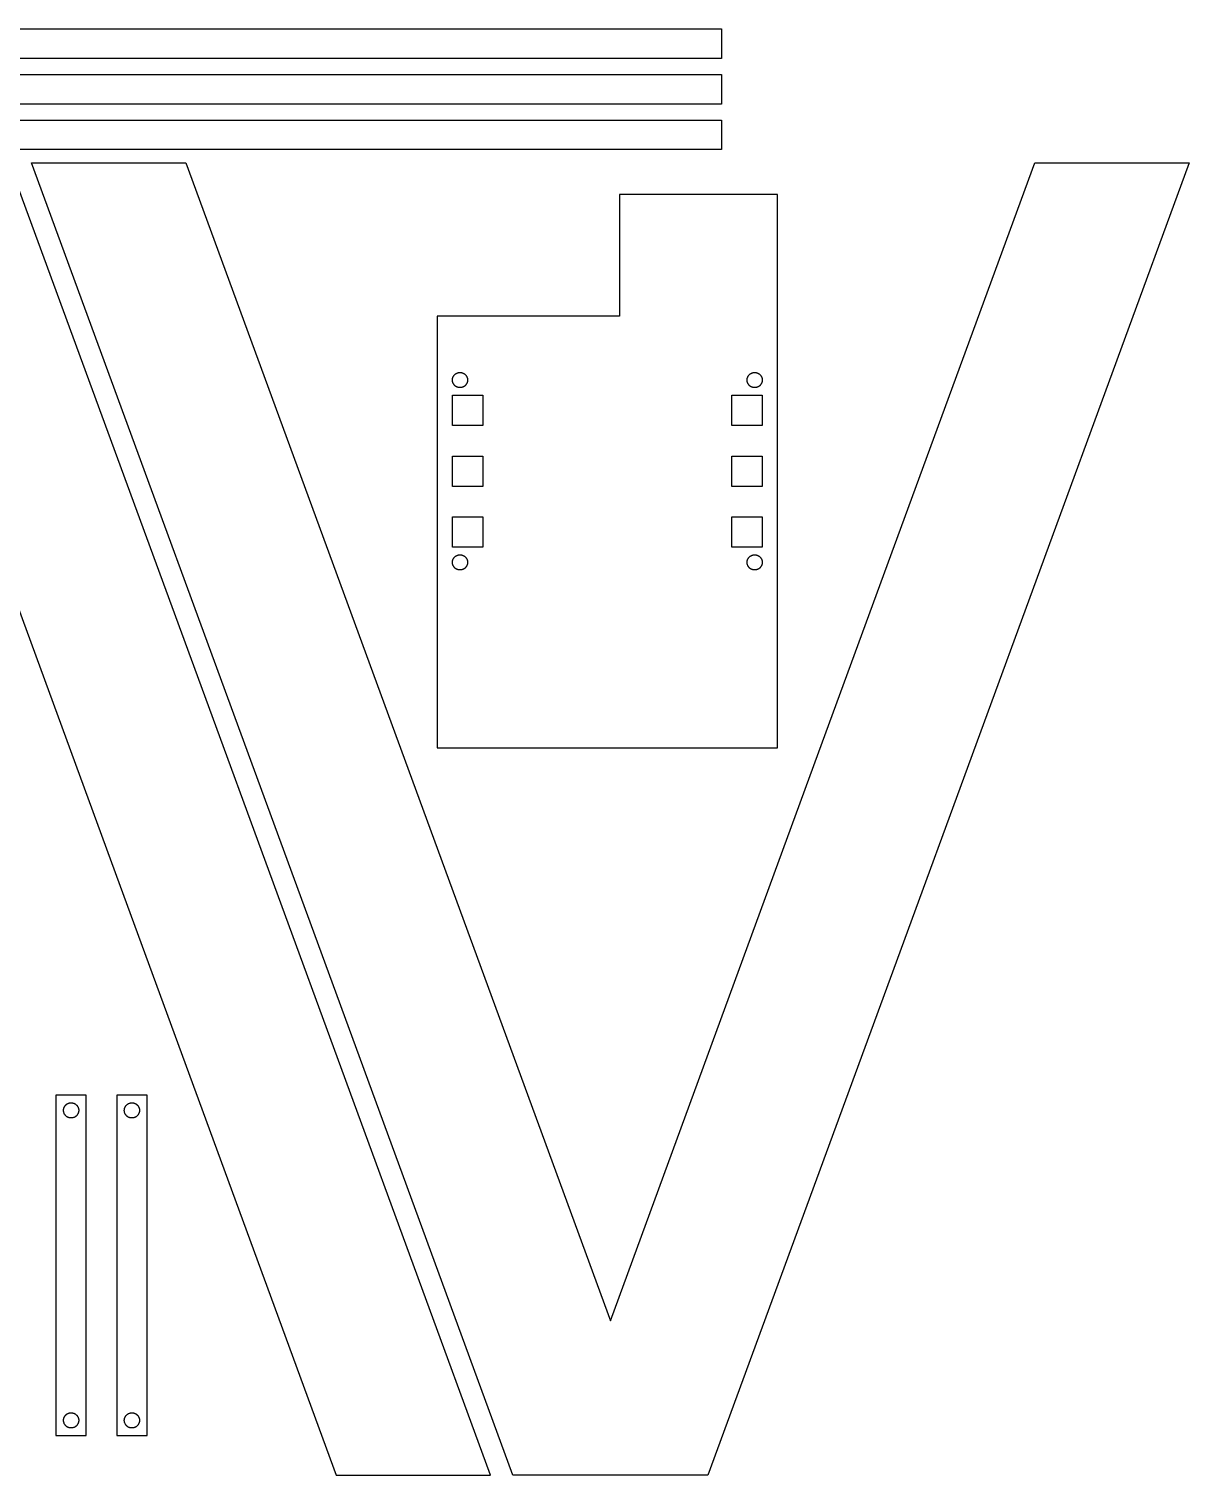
# Model space of a CAD drawing. Extents: x 0 to 611, y 0 to 476.
# Drawn here: x 229.1 to 611, y 0 to 475.9 of the extents above; entities that cross this region are included whole.
import ezdxf

# ---------------------------------------------------------------- set-up
doc = ezdxf.new("R2010")
doc.units = 0
doc.layers.add('Layer_1', color=7, linetype='CONTINUOUS')

msp = doc.modelspace()

# ---------------------------------------------------------------- linework, layer by layer
at = {"layer": 'Layer_1', "color": 7}
for points in [[(0.139092, 475.860918), (457.060893, 475.860918), (457.060893, 466.139102), (0.139092, 466.139102), (0.139092, 475.860918)], [(0.139092, 460.86092), (457.060893, 460.86092), (457.060893, 451.139104), (0.139092, 451.139104), (0.139092, 460.86092)], [(0.139092, 445.860905), (457.060893, 445.860905), (457.060893, 436.139089), (0.139092, 436.139089), (0.139092, 445.860905)]]:
    msp.add_lwpolyline(points, close=True, dxfattribs=at)
for points in [[(158.371314, 431.799993), (95.25, 259.700111), (0, 0.000001), (50.8, 0.000001), (120.65, 190.499993), (190.5, 380.999993), (260.35, 190.499993), (330.2, 0.000001), (381, 0.000001), (285.75, 259.700111), (222.628686, 431.799993), (158.371314, 431.799993), (158.371314, 431.799993)], [(388.371249, 0.000001), (325.249992, 172.099889), (230, 431.799999), (280.8, 431.799999), (350.649992, 241.300007), (420.499992, 50.800007), (490.349992, 241.300007), (560.199992, 431.799999), (610.999992, 431.799999), (515.749992, 172.099889), (452.628734, 0.000001), (388.371249, 0.000001), (388.371249, 0.000001)], [(423.502018, 421.324401), (423.502018, 381.324362), (363.502222, 381.324362), (363.502222, 239.3247), (475.502563, 239.3247), (475.502563, 421.324401), (423.502018, 421.324401), (423.502018, 421.324401)], [(371.002616, 362.824475), (371.131248, 362.821211), (371.258192, 362.811546), (371.383289, 362.79564), (371.506383, 362.773648), (371.627318, 362.745728), (371.745936, 362.712036), (371.86208, 362.67273), (371.975593, 362.627967), (372.086318, 362.577903), (372.194098, 362.522696), (372.298776, 362.462503), (372.400195, 362.397481), (372.498198, 362.327787), (372.592628, 362.253577), (372.683328, 362.175009), (372.770141, 362.09224), (372.852909, 362.005427), (372.931477, 361.914727), (373.005686, 361.820297), (373.07538, 361.722294), (373.140402, 361.620875), (373.200595, 361.516197), (373.255802, 361.408416), (373.305865, 361.297691), (373.350628, 361.184178), (373.389934, 361.068034), (373.423625, 360.949416), (373.451545, 360.828482), (373.473537, 360.705387), (373.489443, 360.58029), (373.499107, 360.453347), (373.502372, 360.324715), (373.499315, 360.200744), (373.490169, 360.077614), (373.475019, 359.95553), (373.453951, 359.834697), (373.427048, 359.715318), (373.394396, 359.597601), (373.35608, 359.481748), (373.312184, 359.367966), (373.262793, 359.256459), (373.207993, 359.147433), (373.147868, 359.041091), (373.082502, 358.937639), (373.011981, 358.837282), (372.93639, 358.740226), (372.855813, 358.646674), (372.770336, 358.556831), (372.680513, 358.471334), (372.586979, 358.390736), (372.489939, 358.315123), (372.389598, 358.24458), (372.286161, 358.179192), (372.179833, 358.119042), (372.070818, 358.064218), (371.959322, 358.014802), (371.84555, 357.970881), (371.729706, 357.932539), (371.611996, 357.89986), (371.492624, 357.872931), (371.371795, 357.851836), (371.249714, 357.836659), (371.126586, 357.827485), (371.002616, 357.824401), (370.878628, 357.827458), (370.75548, 357.836606), (370.633379, 357.85176), (370.512528, 357.872834), (370.393134, 357.899745), (370.2754, 357.932405), (370.159533, 357.970732), (370.045737, 358.01464), (369.934217, 358.064044), (369.825179, 358.118859), (369.718826, 358.179001), (369.615365, 358.244384), (369.515, 358.314923), (369.417936, 358.390534), (369.324378, 358.471132), (369.234532, 358.556632), (369.149032, 358.646478), (369.068434, 358.740035), (368.992823, 358.837099), (368.922283, 358.937464), (368.8569, 359.040925), (368.796758, 359.147277), (368.741943, 359.256316), (368.692539, 359.367836), (368.64863, 359.481632), (368.610303, 359.597499), (368.577642, 359.715232), (368.550732, 359.834626), (368.529657, 359.955477), (368.514503, 360.077578), (368.505355, 360.200726), (368.502297, 360.324715), (368.505381, 360.448685), (368.514554, 360.571813), (368.529731, 360.693894), (368.550826, 360.814723), (368.577756, 360.934096), (368.610434, 361.051807), (368.648776, 361.167651), (368.692697, 361.281424), (368.742113, 361.39292), (368.796938, 361.501935), (368.857087, 361.608263), (368.922476, 361.711701), (368.993019, 361.812042), (369.068632, 361.909082), (369.14923, 362.002616), (369.234728, 362.09244), (369.32457, 362.177917), (369.418122, 362.258494), (369.51518, 362.334086), (369.615537, 362.404607), (369.718989, 362.469972), (369.825331, 362.530098), (369.934358, 362.584898), (370.045865, 362.634289), (370.159647, 362.678185), (370.2755, 362.716501), (370.393218, 362.749153), (370.512597, 362.776055), (370.633431, 362.797124), (370.755515, 362.812273), (370.878646, 362.821419), (371.002616, 362.824475), (371.002616, 362.824475)], [(468.002168, 362.824475), (468.126139, 362.821419), (468.249269, 362.812273), (468.371354, 362.797124), (468.492188, 362.776055), (468.611567, 362.749153), (468.729285, 362.716501), (468.845137, 362.678185), (468.95892, 362.634289), (469.070427, 362.584898), (469.179454, 362.530098), (469.285796, 362.469972), (469.389248, 362.404607), (469.489605, 362.334086), (469.586663, 362.258494), (469.680215, 362.177917), (469.770057, 362.09244), (469.855555, 362.002616), (469.936153, 361.909082), (470.011766, 361.812042), (470.082309, 361.711701), (470.147698, 361.608263), (470.207847, 361.501935), (470.262672, 361.39292), (470.312088, 361.281424), (470.356009, 361.167651), (470.394351, 361.051807), (470.427029, 360.934096), (470.453958, 360.814723), (470.475054, 360.693894), (470.490231, 360.571813), (470.499404, 360.448685), (470.502488, 360.324715), (470.49943, 360.200726), (470.490282, 360.077578), (470.475128, 359.955477), (470.454053, 359.834626), (470.427143, 359.715232), (470.394482, 359.597499), (470.356155, 359.481632), (470.312246, 359.367836), (470.262842, 359.256316), (470.208027, 359.147277), (470.147885, 359.040925), (470.082502, 358.937464), (470.011962, 358.837099), (469.936351, 358.740035), (469.855753, 358.646478), (469.770253, 358.556632), (469.680407, 358.471132), (469.586849, 358.390534), (469.489785, 358.314923), (469.38942, 358.244384), (469.285959, 358.179001), (469.179606, 358.118859), (469.070568, 358.064044), (468.959048, 358.01464), (468.845252, 357.970732), (468.729384, 357.932405), (468.611651, 357.899745), (468.492257, 357.872834), (468.371406, 357.85176), (468.249305, 357.836606), (468.126157, 357.827458), (468.002168, 357.824401), (467.878199, 357.827485), (467.755071, 357.836659), (467.63299, 357.851836), (467.512161, 357.872931), (467.392789, 357.89986), (467.275079, 357.932539), (467.159235, 357.970881), (467.045463, 358.014802), (466.933967, 358.064218), (466.824952, 358.119042), (466.718624, 358.179192), (466.615187, 358.24458), (466.514846, 358.315123), (466.417806, 358.390736), (466.324272, 358.471334), (466.234449, 358.556831), (466.148971, 358.646674), (466.068395, 358.740226), (465.992804, 358.837282), (465.922283, 358.937639), (465.856917, 359.041091), (465.796792, 359.147433), (465.741992, 359.256459), (465.692601, 359.367966), (465.648705, 359.481748), (465.610389, 359.597601), (465.577737, 359.715318), (465.550834, 359.834697), (465.529766, 359.95553), (465.514616, 360.077614), (465.50547, 360.200744), (465.502413, 360.324715), (465.505678, 360.453347), (465.515342, 360.58029), (465.531248, 360.705387), (465.55324, 360.828482), (465.58116, 360.949416), (465.614851, 361.068034), (465.654157, 361.184178), (465.69892, 361.297691), (465.748983, 361.408416), (465.80419, 361.516197), (465.864382, 361.620875), (465.929404, 361.722294), (465.999099, 361.820297), (466.073308, 361.914727), (466.151876, 362.005427), (466.234644, 362.09224), (466.321457, 362.175009), (466.412157, 362.253577), (466.506587, 362.327787), (466.60459, 362.397481), (466.706009, 362.462503), (466.810687, 362.522696), (466.918467, 362.577903), (467.029192, 362.627967), (467.142705, 362.67273), (467.258849, 362.712036), (467.377467, 362.745728), (467.498401, 362.773648), (467.621496, 362.79564), (467.746593, 362.811546), (467.873536, 362.821211), (468.002168, 362.824475), (468.002168, 362.824475)], [(368.502297, 355.32464), (378.502446, 355.32464), (378.502446, 345.324493), (368.502297, 345.324493), (368.502297, 355.32464), (368.502297, 355.32464)], [(460.502339, 355.32464), (470.502488, 355.32464), (470.502488, 345.324493), (460.502339, 345.324493), (460.502339, 355.32464), (460.502339, 355.32464)], [(368.502297, 335.324344), (378.502446, 335.324344), (378.502446, 325.324198), (368.502297, 325.324198), (368.502297, 335.324344), (368.502297, 335.324344)], [(460.502339, 335.324344), (470.502488, 335.324344), (470.502488, 325.324198), (460.502339, 325.324198), (460.502339, 335.324344), (460.502339, 335.324344)], [(368.502297, 315.324601), (378.502446, 315.324601), (378.502446, 305.324452), (368.502297, 305.324452), (368.502297, 315.324601), (368.502297, 315.324601)], [(460.502339, 315.324601), (470.502488, 315.324601), (470.502488, 305.324452), (460.502339, 305.324452), (460.502339, 315.324601), (460.502339, 315.324601)], [(371.002616, 302.824691), (371.126586, 302.821607), (371.249714, 302.812433), (371.371794, 302.797257), (371.492623, 302.776161), (371.611995, 302.749232), (371.729706, 302.716554), (371.845549, 302.678211), (371.959322, 302.63429), (372.070817, 302.584875), (372.179832, 302.53005), (372.28616, 302.469901), (372.389597, 302.404512), (372.489938, 302.333969), (372.586978, 302.258357), (372.680512, 302.177759), (372.770335, 302.092262), (372.855812, 302.00242), (372.936389, 301.908868), (373.01198, 301.811811), (373.082501, 301.711454), (373.147867, 301.608003), (373.207992, 301.501661), (373.262792, 301.392635), (373.312183, 301.281128), (373.356079, 301.167346), (373.394395, 301.051493), (373.427047, 300.933776), (373.45395, 300.814398), (373.475019, 300.693564), (373.490169, 300.57148), (373.499314, 300.448351), (373.502372, 300.32438), (373.499107, 300.195748), (373.489443, 300.068805), (373.473537, 299.943708), (373.451545, 299.820613), (373.423625, 299.699678), (373.389934, 299.581061), (373.350628, 299.464917), (373.305865, 299.351404), (373.255802, 299.240678), (373.200595, 299.132898), (373.140402, 299.02822), (373.07538, 298.926801), (373.005686, 298.828798), (372.931477, 298.734368), (372.852909, 298.643668), (372.77014, 298.556855), (372.683328, 298.474086), (372.592628, 298.395518), (372.498198, 298.321308), (372.400195, 298.251614), (372.298776, 298.186592), (372.194098, 298.126399), (372.086318, 298.071192), (371.975593, 298.021128), (371.86208, 297.976365), (371.745936, 297.937059), (371.627318, 297.903367), (371.506383, 297.875447), (371.383289, 297.853455), (371.258192, 297.837548), (371.131248, 297.827884), (371.002616, 297.824619), (370.878646, 297.827676), (370.755515, 297.836822), (370.633431, 297.851971), (370.512597, 297.87304), (370.393218, 297.899942), (370.2755, 297.932594), (370.159647, 297.97091), (370.045865, 298.014806), (369.934358, 298.064197), (369.825331, 298.118997), (369.718989, 298.179123), (369.615537, 298.244488), (369.51518, 298.315009), (369.418122, 298.3906), (369.32457, 298.471177), (369.234728, 298.556655), (369.14923, 298.646478), (369.068632, 298.740013), (368.993019, 298.837053), (368.922476, 298.937394), (368.857087, 299.040832), (368.796938, 299.14716), (368.742113, 299.256175), (368.692697, 299.367671), (368.648776, 299.481444), (368.610434, 299.597288), (368.577756, 299.714999), (368.550826, 299.834372), (368.529731, 299.955201), (368.514554, 300.077282), (368.505381, 300.20041), (368.502297, 300.32438), (368.505355, 300.448369), (368.514503, 300.571516), (368.529658, 300.693618), (368.550732, 300.814468), (368.577643, 300.933862), (368.610304, 301.051595), (368.648631, 301.167462), (368.692539, 301.281258), (368.741944, 301.392778), (368.796759, 301.501816), (368.856901, 301.608169), (368.922284, 301.71163), (368.992824, 301.811994), (369.068435, 301.909058), (369.149033, 302.002615), (369.234533, 302.092461), (369.324379, 302.177961), (369.417937, 302.258558), (369.515001, 302.334169), (369.615366, 302.404709), (369.718827, 302.470092), (369.825179, 302.530233), (369.934218, 302.585048), (370.045738, 302.634452), (370.159534, 302.67836), (370.275401, 302.716687), (370.393134, 302.749348), (370.512529, 302.776258), (370.633379, 302.797332), (370.75548, 302.812486), (370.878628, 302.821634), (371.002616, 302.824691), (371.002616, 302.824691)], [(468.002168, 302.824691), (468.126157, 302.821634), (468.249305, 302.812486), (468.371406, 302.797332), (468.492256, 302.776258), (468.611651, 302.749348), (468.729384, 302.716687), (468.845251, 302.67836), (468.959047, 302.634452), (469.070567, 302.585048), (469.179606, 302.530233), (469.285958, 302.470092), (469.389419, 302.404709), (469.489784, 302.334169), (469.586848, 302.258558), (469.680406, 302.177961), (469.770252, 302.092461), (469.855752, 302.002615), (469.93635, 301.909058), (470.011961, 301.811994), (470.082501, 301.71163), (470.147884, 301.608169), (470.208026, 301.501816), (470.262841, 301.392778), (470.312246, 301.281258), (470.356154, 301.167462), (470.394481, 301.051595), (470.427142, 300.933862), (470.454053, 300.814468), (470.475127, 300.693618), (470.490281, 300.571516), (470.49943, 300.448369), (470.502488, 300.32438), (470.499404, 300.20041), (470.490231, 300.077282), (470.475054, 299.955201), (470.453958, 299.834372), (470.427029, 299.714999), (470.394351, 299.597288), (470.356009, 299.481444), (470.312088, 299.367671), (470.262672, 299.256175), (470.207847, 299.14716), (470.147698, 299.040832), (470.082309, 298.937394), (470.011766, 298.837053), (469.936153, 298.740013), (469.855555, 298.646478), (469.770057, 298.556655), (469.680215, 298.471177), (469.586663, 298.3906), (469.489605, 298.315009), (469.389248, 298.244488), (469.285796, 298.179123), (469.179454, 298.118997), (469.070427, 298.064197), (468.95892, 298.014806), (468.845137, 297.97091), (468.729285, 297.932594), (468.611566, 297.899942), (468.492188, 297.87304), (468.371354, 297.851971), (468.249269, 297.836822), (468.126139, 297.827676), (468.002168, 297.824619), (467.873536, 297.827884), (467.746593, 297.837548), (467.621496, 297.853455), (467.498401, 297.875447), (467.377467, 297.903367), (467.258849, 297.937059), (467.142705, 297.976365), (467.029192, 298.021128), (466.918467, 298.071192), (466.810687, 298.126399), (466.706009, 298.186592), (466.60459, 298.251614), (466.506587, 298.321308), (466.412157, 298.395518), (466.321457, 298.474086), (466.234644, 298.556855), (466.151876, 298.643668), (466.073308, 298.734368), (465.999099, 298.828798), (465.929405, 298.926801), (465.864382, 299.02822), (465.80419, 299.132898), (465.748983, 299.240678), (465.69892, 299.351404), (465.654157, 299.464917), (465.614851, 299.581061), (465.58116, 299.699678), (465.55324, 299.820613), (465.531248, 299.943708), (465.515342, 300.068805), (465.505678, 300.195748), (465.502413, 300.32438), (465.50547, 300.448351), (465.514616, 300.57148), (465.529766, 300.693564), (465.550835, 300.814398), (465.577737, 300.933776), (465.610389, 301.051493), (465.648706, 301.167346), (465.692602, 301.281128), (465.741992, 301.392635), (465.796793, 301.501661), (465.856918, 301.608003), (465.922284, 301.711454), (465.992805, 301.811811), (466.068396, 301.908868), (466.148972, 302.00242), (466.23445, 302.092262), (466.324273, 302.177759), (466.417807, 302.258357), (466.514847, 302.333969), (466.615188, 302.404512), (466.718625, 302.469901), (466.824953, 302.53005), (466.933967, 302.584875), (467.045463, 302.63429), (467.159235, 302.678211), (467.275079, 302.716554), (467.39279, 302.749232), (467.512162, 302.776161), (467.63299, 302.797257), (467.755071, 302.812433), (467.878199, 302.821607), (468.002168, 302.824691), (468.002168, 302.824691)], [(247.999586, 124.999771), (238.000001, 124.999771), (238.000001, 13.000004), (247.999586, 13.000004), (247.999586, 124.999771), (247.999586, 124.999771)], [(267.999585, 124.999771), (258, 124.999771), (258, 13.000004), (267.999585, 13.000004), (267.999585, 124.999771), (267.999585, 124.999771)], [(245.499831, 119.999696), (245.496746, 119.875726), (245.487573, 119.752598), (245.472397, 119.630517), (245.451301, 119.509687), (245.424372, 119.390315), (245.391694, 119.272604), (245.353351, 119.15676), (245.30943, 119.042987), (245.260014, 118.931491), (245.20519, 118.822476), (245.14504, 118.716147), (245.079651, 118.61271), (245.009108, 118.512368), (244.933495, 118.415328), (244.852897, 118.321794), (244.767399, 118.23197), (244.677556, 118.146493), (244.584004, 118.065916), (244.486947, 117.990324), (244.38659, 117.919803), (244.283137, 117.854438), (244.176795, 117.794312), (244.067768, 117.739512), (243.956261, 117.690121), (243.842478, 117.646226), (243.726625, 117.607909), (243.608907, 117.575258), (243.489528, 117.548355), (243.368694, 117.527287), (243.24661, 117.512138), (243.123479, 117.502992), (242.999508, 117.499936), (242.870876, 117.5032), (242.743933, 117.512865), (242.618836, 117.528771), (242.495741, 117.550763), (242.374807, 117.578683), (242.256189, 117.612375), (242.140045, 117.651681), (242.026532, 117.696444), (241.915807, 117.746508), (241.808027, 117.801715), (241.703349, 117.861908), (241.60193, 117.92693), (241.503927, 117.996624), (241.409497, 118.070834), (241.318797, 118.149402), (241.231984, 118.232171), (241.149216, 118.318984), (241.070648, 118.409684), (240.996439, 118.504114), (240.926744, 118.602117), (240.861722, 118.703536), (240.80153, 118.808214), (240.746323, 118.915995), (240.69626, 119.02672), (240.651497, 119.140233), (240.612191, 119.256377), (240.5785, 119.374995), (240.55058, 119.495929), (240.528588, 119.619024), (240.512682, 119.744121), (240.503018, 119.871064), (240.499753, 119.999696), (240.50281, 120.123667), (240.511956, 120.246797), (240.527106, 120.368881), (240.548174, 120.489714), (240.575077, 120.609093), (240.607729, 120.72681), (240.646045, 120.842663), (240.689941, 120.956445), (240.739331, 121.067952), (240.794132, 121.176979), (240.854257, 121.28332), (240.919623, 121.386772), (240.990143, 121.487129), (241.065735, 121.584185), (241.146311, 121.677737), (241.231789, 121.76758), (241.321612, 121.853077), (241.415146, 121.933675), (241.512186, 122.009288), (241.612527, 122.079831), (241.715964, 122.145219), (241.822292, 122.205369), (241.931307, 122.260193), (242.042802, 122.309609), (242.156575, 122.35353), (242.272419, 122.391872), (242.390129, 122.424551), (242.509501, 122.45148), (242.63033, 122.472576), (242.752411, 122.487752), (242.875539, 122.496926), (242.999508, 122.50001), (243.123497, 122.496953), (243.246645, 122.487805), (243.368746, 122.472651), (243.489597, 122.451577), (243.608992, 122.424667), (243.726725, 122.392006), (243.842592, 122.353679), (243.956388, 122.309772), (244.067908, 122.260368), (244.176947, 122.205553), (244.2833, 122.145411), (244.386761, 122.080028), (244.487127, 122.009489), (244.584191, 121.933878), (244.677748, 121.85328), (244.767595, 121.76778), (244.853095, 121.677934), (244.933693, 121.584377), (245.009304, 121.487313), (245.079844, 121.386948), (245.145227, 121.283487), (245.205369, 121.177134), (245.260184, 121.068096), (245.309589, 120.956576), (245.353497, 120.84278), (245.391824, 120.726913), (245.424485, 120.609179), (245.451396, 120.489785), (245.47247, 120.368934), (245.487624, 120.246833), (245.496773, 120.123685), (245.499831, 119.999696), (245.499831, 119.999696)], [(265.49983, 119.999696), (265.496746, 119.875726), (265.487573, 119.752598), (265.472396, 119.630517), (265.451301, 119.509687), (265.424371, 119.390315), (265.391693, 119.272604), (265.353351, 119.15676), (265.30943, 119.042987), (265.260014, 118.931491), (265.205189, 118.822476), (265.14504, 118.716147), (265.079651, 118.61271), (265.009108, 118.512368), (264.933494, 118.415328), (264.852896, 118.321794), (264.767399, 118.23197), (264.677556, 118.146493), (264.584004, 118.065916), (264.486946, 117.990324), (264.386589, 117.919803), (264.283137, 117.854438), (264.176795, 117.794312), (264.067768, 117.739512), (263.95626, 117.690121), (263.842478, 117.646226), (263.726625, 117.607909), (263.608906, 117.575258), (263.489528, 117.548355), (263.368694, 117.527287), (263.246609, 117.512138), (263.123479, 117.502992), (262.999508, 117.499936), (262.870876, 117.5032), (262.743933, 117.512865), (262.618835, 117.528771), (262.495741, 117.550763), (262.374806, 117.578683), (262.256188, 117.612375), (262.140045, 117.651681), (262.026532, 117.696444), (261.915807, 117.746508), (261.808027, 117.801715), (261.703349, 117.861908), (261.601929, 117.92693), (261.503926, 117.996624), (261.409497, 118.070834), (261.318797, 118.149402), (261.231984, 118.232171), (261.149215, 118.318984), (261.070648, 118.409684), (260.996438, 118.504114), (260.926744, 118.602117), (260.861722, 118.703536), (260.801529, 118.808214), (260.746323, 118.915995), (260.696259, 119.02672), (260.651496, 119.140233), (260.61219, 119.256377), (260.578499, 119.374995), (260.550579, 119.495929), (260.528587, 119.619024), (260.512681, 119.744121), (260.503017, 119.871064), (260.499753, 119.999696), (260.50281, 120.123667), (260.511956, 120.246797), (260.527105, 120.368881), (260.548174, 120.489714), (260.575076, 120.609093), (260.607728, 120.72681), (260.646045, 120.842663), (260.68994, 120.956445), (260.739331, 121.067952), (260.794131, 121.176979), (260.854257, 121.28332), (260.919622, 121.386772), (260.990143, 121.487129), (261.065734, 121.584185), (261.146311, 121.677737), (261.231788, 121.76758), (261.321611, 121.853077), (261.415145, 121.933675), (261.512185, 122.009288), (261.612526, 122.079831), (261.715963, 122.145219), (261.822292, 122.205369), (261.931306, 122.260193), (262.042802, 122.309609), (262.156574, 122.35353), (262.272418, 122.391872), (262.390129, 122.424551), (262.509501, 122.45148), (262.63033, 122.472576), (262.75241, 122.487752), (262.875538, 122.496926), (262.999508, 122.50001), (263.123497, 122.496953), (263.246644, 122.487805), (263.368746, 122.472651), (263.489597, 122.451577), (263.608991, 122.424667), (263.726724, 122.392006), (263.842592, 122.353679), (263.956388, 122.309772), (264.067908, 122.260368), (264.176947, 122.205553), (264.283299, 122.145411), (264.386761, 122.080028), (264.487126, 122.009489), (264.58419, 121.933878), (264.677748, 121.85328), (264.767594, 121.76778), (264.853094, 121.677934), (264.933692, 121.584377), (265.009304, 121.487313), (265.079843, 121.386948), (265.145227, 121.283487), (265.205368, 121.177134), (265.260184, 121.068096), (265.309588, 120.956576), (265.353497, 120.84278), (265.391824, 120.726913), (265.424485, 120.609179), (265.451395, 120.489785), (265.47247, 120.368934), (265.487624, 120.246833), (265.496772, 120.123685), (265.49983, 119.999696), (265.49983, 119.999696)], [(245.499831, 17.999502), (245.496746, 17.875532), (245.487573, 17.752404), (245.472396, 17.630323), (245.4513, 17.509494), (245.424371, 17.390122), (245.391692, 17.272411), (245.35335, 17.156567), (245.309428, 17.042795), (245.260013, 16.931299), (245.205188, 16.822284), (245.145038, 16.715956), (245.079649, 16.612518), (245.009106, 16.512177), (244.933493, 16.415137), (244.852895, 16.321603), (244.767397, 16.23178), (244.677555, 16.146302), (244.584002, 16.065726), (244.486945, 15.990135), (244.386588, 15.919614), (244.283136, 15.854249), (244.176794, 15.794123), (244.067767, 15.739323), (243.956259, 15.689933), (243.842477, 15.646037), (243.726624, 15.607721), (243.608906, 15.575069), (243.489528, 15.548167), (243.368694, 15.527099), (243.246609, 15.511949), (243.123479, 15.502804), (242.999508, 15.499747), (242.870877, 15.503012), (242.743934, 15.512676), (242.618836, 15.528583), (242.495742, 15.550575), (242.374808, 15.578495), (242.25619, 15.612186), (242.140046, 15.651492), (242.026534, 15.696255), (241.915809, 15.746319), (241.808029, 15.801526), (241.703351, 15.861718), (241.601932, 15.92674), (241.503929, 15.996435), (241.409499, 16.070644), (241.318799, 16.149212), (241.231986, 16.23198), (241.149218, 16.318793), (241.07065, 16.409493), (240.996441, 16.503923), (240.926746, 16.601926), (240.861724, 16.703345), (240.801531, 16.808023), (240.746325, 16.915803), (240.696261, 17.026528), (240.651498, 17.14004), (240.612192, 17.256184), (240.578501, 17.374802), (240.550581, 17.495736), (240.528589, 17.618831), (240.512682, 17.743928), (240.503018, 17.870871), (240.499753, 17.999502), (240.50281, 18.123473), (240.511955, 18.246603), (240.527105, 18.368687), (240.548173, 18.489521), (240.575076, 18.6089), (240.607727, 18.726618), (240.646044, 18.84247), (240.689939, 18.956253), (240.73933, 19.06776), (240.79413, 19.176787), (240.854255, 19.283129), (240.919621, 19.386581), (240.990141, 19.486938), (241.065733, 19.583995), (241.146309, 19.677547), (241.231787, 19.767389), (241.32161, 19.852887), (241.415144, 19.933485), (241.512184, 20.009098), (241.612525, 20.079641), (241.715962, 20.14503), (241.822291, 20.205179), (241.931305, 20.260004), (242.042801, 20.30942), (242.156574, 20.353341), (242.272418, 20.391684), (242.390128, 20.424362), (242.5095, 20.451292), (242.63033, 20.472387), (242.752411, 20.487564), (242.875538, 20.496737), (242.999508, 20.499822), (243.123497, 20.496765), (243.246645, 20.487617), (243.368747, 20.472463), (243.489598, 20.451389), (243.608992, 20.424479), (243.726726, 20.391818), (243.842593, 20.353491), (243.95639, 20.309583), (244.06791, 20.260179), (244.176949, 20.205363), (244.283302, 20.145222), (244.386763, 20.079839), (244.487128, 20.009299), (244.584192, 19.933688), (244.67775, 19.85309), (244.767597, 19.76759), (244.853097, 19.677744), (244.933695, 19.584186), (245.009306, 19.487122), (245.079846, 19.386757), (245.145229, 19.283295), (245.205371, 19.176943), (245.260186, 19.067904), (245.30959, 18.956384), (245.353499, 18.842587), (245.391826, 18.72672), (245.424487, 18.608986), (245.451397, 18.489592), (245.472471, 18.368741), (245.487625, 18.246639), (245.496773, 18.123491), (245.499831, 17.999502), (245.499831, 17.999502)], [(265.49983, 17.999502), (265.496745, 17.875532), (265.487572, 17.752404), (265.472395, 17.630323), (265.4513, 17.509494), (265.42437, 17.390122), (265.391692, 17.272411), (265.353349, 17.156567), (265.309428, 17.042795), (265.260012, 16.931299), (265.205187, 16.822284), (265.145038, 16.715956), (265.079649, 16.612518), (265.009106, 16.512177), (264.933492, 16.415137), (264.852894, 16.321603), (264.767397, 16.23178), (264.677554, 16.146302), (264.584002, 16.065726), (264.486944, 15.990135), (264.386587, 15.919614), (264.283135, 15.854249), (264.176793, 15.794123), (264.067766, 15.739323), (263.956259, 15.689933), (263.842476, 15.646037), (263.726624, 15.607721), (263.608906, 15.575069), (263.489527, 15.548167), (263.368693, 15.527099), (263.246609, 15.511949), (263.123479, 15.502804), (262.999508, 15.499747), (262.870876, 15.503012), (262.743933, 15.512676), (262.618836, 15.528583), (262.495742, 15.550575), (262.374807, 15.578495), (262.25619, 15.612186), (262.140046, 15.651492), (262.026533, 15.696255), (261.915808, 15.746319), (261.808028, 15.801526), (261.70335, 15.861718), (261.601931, 15.92674), (261.503928, 15.996435), (261.409498, 16.070644), (261.318799, 16.149212), (261.231986, 16.23198), (261.149217, 16.318793), (261.07065, 16.409493), (260.99644, 16.503923), (260.926746, 16.601926), (260.861724, 16.703345), (260.801531, 16.808023), (260.746324, 16.915803), (260.696261, 17.026528), (260.651498, 17.14004), (260.612192, 17.256184), (260.5785, 17.374802), (260.55058, 17.495736), (260.528588, 17.618831), (260.512682, 17.743928), (260.503017, 17.870871), (260.499753, 17.999502), (260.50281, 18.123473), (260.511955, 18.246603), (260.527104, 18.368687), (260.548173, 18.489521), (260.575075, 18.6089), (260.607727, 18.726618), (260.646043, 18.84247), (260.689939, 18.956253), (260.739329, 19.06776), (260.79413, 19.176787), (260.854255, 19.283129), (260.91962, 19.386581), (260.990141, 19.486938), (261.065732, 19.583995), (261.146309, 19.677547), (261.231786, 19.767389), (261.321609, 19.852887), (261.415144, 19.933485), (261.512184, 20.009098), (261.612525, 20.079641), (261.715962, 20.14503), (261.82229, 20.205179), (261.931305, 20.260004), (262.042801, 20.30942), (262.156573, 20.353341), (262.272417, 20.391684), (262.390128, 20.424362), (262.5095, 20.451292), (262.630329, 20.472387), (262.75241, 20.487564), (262.875538, 20.496737), (262.999508, 20.499822), (263.123497, 20.496765), (263.246645, 20.487617), (263.368746, 20.472463), (263.489597, 20.451389), (263.608992, 20.424479), (263.726726, 20.391818), (263.842593, 20.353491), (263.956389, 20.309583), (264.067909, 20.260179), (264.176948, 20.205363), (264.283301, 20.145222), (264.386763, 20.079839), (264.487128, 20.009299), (264.584192, 19.933688), (264.67775, 19.85309), (264.767596, 19.76759), (264.853096, 19.677744), (264.933694, 19.584186), (265.009306, 19.487122), (265.079845, 19.386757), (265.145228, 19.283295), (265.20537, 19.176943), (265.260186, 19.067904), (265.30959, 18.956384), (265.353498, 18.842587), (265.391825, 18.72672), (265.424486, 18.608986), (265.451396, 18.489592), (265.472471, 18.368741), (265.487624, 18.246639), (265.496773, 18.123491), (265.49983, 17.999502), (265.49983, 17.999502)]]:
    msp.add_lwpolyline(points, dxfattribs=at)

doc.saveas('drawing.dxf')
